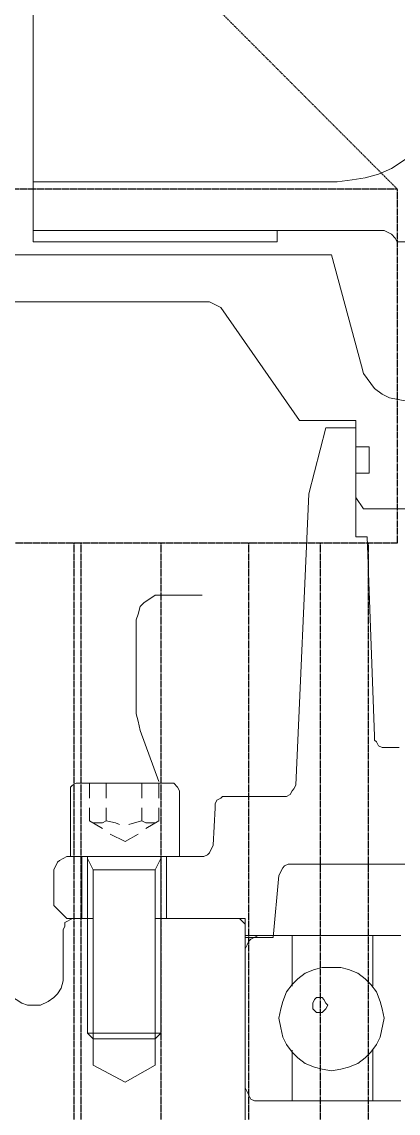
# Model space of a CAD drawing. Extents: x -3873 to 164127, y 7129 to 96529.
# Drawn here: x 59627.2 to 59723.2, y 32114.5 to 32392.2 of the extents above; entities that cross this region are included whole.
import ezdxf

# ---------------------------------------------------------------- set-up
doc = ezdxf.new("R2010")
doc.units = 0
doc.linetypes.add('DASHED', pattern=[0.2068, 0.1655, -0.0413])
doc.layers.get('0').update_dxf_attribs({"linetype": 'CONTINUOUS'})
doc.layers.add('LAYOUT-KROMEKA', color=1, linetype='CONTINUOUS')

# ---------------------------------------------------------------- blocks, each defined once
blk = doc.blocks.new('bwk 5000-ust')
at = {"color": 1, "lineweight": 5}
for points in [[(-653.89, 83.23), (-653.89, 83.23), (-653.89, 196.12), (-653.89, 196.12)], [(-641.93, 94.71), (-641.93, 94.71), (-641.93, 150.68), (-641.93, 150.68)], [(-767.26, 139.68), (-767.26, 139.68), (-657.24, 139.68), (-657.24, 139.68)], [(-672.54, 139.68), (-672.54, 139.68), (-672.54, 62.18), (-672.54, 62.18)], [(-660.11, 51.18), (-660.11, 51.18), (-660.11, 139.68), (-660.11, 139.68)], [(-657.24, 139.68), (-657.24, 139.68), (-657.24, 77.49), (-657.24, 77.49)], [(-497.47, 134.41), (-497.47, 134.41), (-488.38, 134.41), (-488.38, 134.41)], [(-488.38, 134.41), (-488.38, 134.41), (-485.04, 131.06), (-485.04, 131.06)], [(-485.04, 131.06), (-485.04, 131.06), (-485.04, 127.24), (-485.04, 127.24)], [(-482.17, 132.02), (-482.17, 132.02), (-470.69, 132.02), (-470.69, 132.02)], [(-519.48, 103.8), (-519.48, 103.8), (-519.48, 128.67), (-519.48, 128.67)], [(-500.82, 130.11), (-500.82, 130.11), (-500.82, 102.36), (-500.82, 102.36)], [(-485.04, 128.67), (-485.04, 128.67), (-485.04, 124.37), (-485.04, 124.37)], [(-519.48, 125.32), (-519.48, 125.32), (-515.65, 125.32), (-515.65, 125.32)], [(-513.26, 125.32), (-513.26, 125.32), (-509.91, 125.32), (-509.91, 125.32)], [(-509.91, 125.32), (-509.91, 125.32), (-508, 121.98), (-508, 121.98)], [(-500.82, 127.24), (-500.82, 127.24), (-485.04, 127.24), (-485.04, 127.24)], [(-500.82, 125.8), (-500.82, 125.8), (-455.86, 125.8), (-455.86, 125.8)], [(-497.47, 124.37), (-497.47, 124.37), (-500.34, 125.8), (-500.34, 125.8)], [(-455.86, 107.15), (-455.86, 107.15), (-455.86, 125.8), (-455.86, 125.8)], [(-455.86, 125.8), (-455.86, 125.8), (-454.42, 124.37), (-454.42, 124.37)], [(-485.04, 124.37), (-485.04, 124.37), (-447.73, 124.37), (-447.73, 124.37)], [(-454.42, 124.37), (-454.42, 124.37), (-454.42, 108.58), (-454.42, 108.58)], [(-443.42, 116.24), (-443.42, 116.24), (-447.73, 124.37), (-447.73, 124.37)], [(-519.48, 121.02), (-519.48, 121.02), (-515.65, 121.02), (-515.65, 121.02)], [(-513.26, 121.02), (-513.26, 121.02), (-509.91, 121.02), (-509.91, 121.02)], [(-506.56, 120.06), (-506.56, 120.06), (-504.65, 116.24), (-504.65, 116.24)], [(-506.56, 112.89), (-506.56, 112.89), (-504.65, 116.24), (-504.65, 116.24)], [(-443.42, 116.24), (-443.42, 116.24), (-447.73, 108.58), (-447.73, 108.58)], [(-537.17, 113.37), (-537.17, 113.37), (-561.09, 113.37), (-561.09, 113.37)], [(-532.87, 112.41), (-532.87, 112.41), (-519.95, 107.63), (-519.95, 107.63)], [(-519.48, 111.93), (-519.48, 111.93), (-515.65, 111.93), (-515.65, 111.93)], [(-513.26, 111.93), (-513.26, 111.93), (-509.91, 111.93), (-509.91, 111.93)], [(-509.91, 107.63), (-509.91, 107.63), (-508, 110.97), (-508, 110.97)], [(-497.47, 108.58), (-497.47, 108.58), (-500.34, 107.15), (-500.34, 107.15)], [(-485.04, 108.58), (-485.04, 108.58), (-447.73, 108.58), (-447.73, 108.58)], [(-485.04, 108.58), (-485.04, 108.58), (-485.04, 85.62), (-485.04, 85.62)], [(-454.42, 108.58), (-454.42, 108.58), (-455.86, 107.15), (-455.86, 107.15)], [(-653.89, 106.67), (-653.89, 106.67), (-653.89, 63.62), (-653.89, 63.62)], [(-567.31, 96.62), (-567.31, 96.62), (-567.31, 107.15), (-567.31, 107.15)], [(-519.48, 107.63), (-519.48, 107.63), (-515.65, 107.63), (-515.65, 107.63)], [(-513.26, 107.63), (-513.26, 107.63), (-509.91, 107.63), (-509.91, 107.63)], [(-455.86, 107.15), (-455.86, 107.15), (-500.82, 107.15), (-500.82, 107.15)], [(-500.82, 105.71), (-500.82, 105.71), (-485.04, 105.71), (-485.04, 105.71)], [(-500.82, 97.1), (-500.82, 97.1), (-500.82, 105.71), (-500.82, 105.71)], [(-485.04, 105.71), (-485.04, 105.71), (-485.04, 85.62), (-485.04, 85.62)], [(-500.82, 102.36), (-500.82, 102.36), (-517.56, 102.36), (-517.56, 102.36)], [(-640.5, 91.84), (-640.5, 91.84), (-641.93, 94.71), (-641.93, 94.71)], [(-640.5, 91.84), (-640.5, 91.84), (-611.8, 71.75), (-611.8, 71.75)], [(-513.26, 93.28), (-513.26, 93.28), (-503.69, 93.75), (-503.69, 93.75)], [(-516.13, 76.06), (-516.13, 76.06), (-516.13, 90.41), (-516.13, 90.41)], [(-483.6, 85.62), (-483.6, 85.62), (-485.04, 87.06), (-485.04, 87.06)], [(-432.42, 85.62), (-432.42, 85.62), (-485.04, 85.62), (-485.04, 85.62)], [(-480.25, 85.62), (-480.25, 85.62), (-485.04, 85.62), (-485.04, 85.62)], [(-480.73, 85.62), (-480.73, 85.62), (-480.73, 53.1), (-480.73, 53.1)], [(-441.99, 85.62), (-441.99, 85.62), (-480.73, 85.62), (-480.73, 85.62)], [(-480.25, 85.62), (-480.25, 85.62), (-480.25, 78.45), (-480.25, 78.45)], [(-480.73, 82.27), (-480.73, 82.27), (-480.73, 78.45), (-480.73, 78.45)], [(-438.64, 78.45), (-438.64, 78.45), (-438.64, 82.27), (-438.64, 82.27)], [(-496.04, 77.01), (-496.04, 77.01), (-480.25, 78.45), (-480.25, 78.45)], [(-480.73, 78.45), (-480.73, 78.45), (-480.73, 73.66), (-480.73, 73.66)], [(-438.64, 73.66), (-438.64, 73.66), (-438.64, 78.45), (-438.64, 78.45)], [(-660.11, 77.49), (-660.11, 77.49), (-657.24, 77.49), (-657.24, 77.49)], [(-519, 72.71), (-519, 72.71), (-593.14, 69.36), (-593.14, 69.36)], [(-498.91, 35.88), (-498.91, 35.88), (-498.91, 73.66), (-498.91, 73.66)], [(-467.82, 73.66), (-467.82, 73.66), (-480.73, 73.66), (-480.73, 73.66)], [(-438.64, 73.66), (-438.64, 73.66), (-451.55, 73.66), (-451.55, 73.66)], [(-438.64, 53.1), (-438.64, 53.1), (-438.64, 73.66), (-438.64, 73.66)], [(-611.8, 57.4), (-611.8, 57.4), (-611.8, 71.75), (-611.8, 71.75)], [(-609.88, 65.05), (-609.88, 65.05), (-593.14, 69.36), (-593.14, 69.36)], [(-609.88, 57.4), (-609.88, 57.4), (-609.88, 65.05), (-609.88, 65.05)], [(-625.67, 55.97), (-625.67, 55.97), (-653.89, 63.62), (-653.89, 63.62)], [(-611.8, 57.4), (-611.8, 57.4), (-605.1, 57.4), (-605.1, 57.4)], [(-605.1, 57.4), (-605.1, 57.4), (-605.1, 54.05), (-605.1, 54.05)], [(-582.14, 57.4), (-582.14, 57.4), (-605.1, 57.4), (-605.1, 57.4)], [(-598.4, 54.05), (-598.4, 54.05), (-598.4, 57.4), (-598.4, 57.4)], [(-594.1, 57.4), (-594.1, 57.4), (-592.18, 57.4), (-592.18, 57.4)], [(-592.18, 57.4), (-592.18, 57.4), (-589.31, 55.49), (-589.31, 55.49)], [(-582.14, 57.4), (-582.14, 57.4), (-582.14, 54.53), (-582.14, 54.53)], [(-605.1, 54.05), (-605.1, 54.05), (-598.4, 54.05), (-598.4, 54.05)], [(-589.31, 33.96), (-589.31, 33.96), (-589.31, 55.49), (-589.31, 55.49)], [(-582.14, 54.53), (-582.14, 54.53), (-531.43, 52.62), (-531.43, 52.62)], [(-480.73, 53.1), (-480.73, 53.1), (-480.73, 45.92), (-480.73, 45.92)], [(-467.82, 53.1), (-467.82, 53.1), (-480.73, 53.1), (-480.73, 53.1)], [(-438.64, 53.1), (-438.64, 53.1), (-451.55, 53.1), (-451.55, 53.1)], [(-438.64, 45.92), (-438.64, 45.92), (-438.64, 53.1), (-438.64, 53.1)], [(-528.56, 49.75), (-528.56, 49.75), (-528.56, 46.4), (-528.56, 46.4)], [(-657.24, 29.18), (-657.24, 29.18), (-657.24, 46.88), (-657.24, 46.88)]]:
    blk.add_open_spline(points, degree=3, dxfattribs=at)
for points, knots in [([(-465.42, 145.42), (-465.42, 145.42), (-463.51, 142.55), (-463.51, 142.55), (-463.51, 142.55), (-463.03, 141.11), (-463.03, 141.11), (-463.03, 141.11), (-463.03, 137.76), (-463.03, 137.76), (-463.03, 137.76), (-463.99, 135.85), (-463.99, 135.85)], [0, 0, 0, 0, 1, 1, 1, 2, 2, 2, 3, 3, 3, 4, 4, 4, 4]), ([(-500.82, 131.06), (-500.82, 131.06), (-499.86, 132.98), (-499.86, 132.98), (-499.86, 132.98), (-499.39, 133.46), (-499.39, 133.46), (-499.39, 133.46), (-497.47, 134.41), (-497.47, 134.41)], [0, 0, 0, 0, 1, 1, 1, 2, 2, 2, 3, 3, 3, 3]), ([(-463.99, 135.85), (-463.99, 135.85), (-464.95, 134.41), (-464.95, 134.41), (-464.95, 134.41), (-465.9, 133.46), (-465.9, 133.46), (-465.9, 133.46), (-467.34, 132.5), (-467.34, 132.5), (-467.34, 132.5), (-469.25, 132.02), (-469.25, 132.02), (-469.25, 132.02), (-470.69, 132.02), (-470.69, 132.02)], [0, 0, 0, 0, 1, 1, 1, 2, 2, 2, 3, 3, 3, 4, 4, 4, 5, 5, 5, 5]), ([(-500.82, 105.71), (-500.82, 105.71), (-500.82, 127.24), (-500.82, 127.24), (-500.82, 127.24), (-500.82, 131.06), (-500.82, 131.06)], [0, 0, 0, 0, 1, 1, 1, 2, 2, 2, 2]), ([(-485.04, 128.67), (-485.04, 128.67), (-485.04, 129.63), (-485.04, 129.63), (-485.04, 129.63), (-484.08, 131.54), (-484.08, 131.54), (-484.08, 131.54), (-483.12, 131.54), (-483.12, 131.54), (-483.12, 131.54), (-482.17, 132.02), (-482.17, 132.02)], [0, 0, 0, 0, 1, 1, 1, 2, 2, 2, 3, 3, 3, 4, 4, 4, 4]), ([(-519.48, 128.67), (-519.48, 128.67), (-519, 129.63), (-519, 129.63), (-519, 129.63), (-518.52, 130.11), (-518.52, 130.11), (-518.52, 130.11), (-500.82, 130.11), (-500.82, 130.11)], [0, 0, 0, 0, 1, 1, 1, 2, 2, 2, 3, 3, 3, 3]), ([(-509.91, 125.32), (-509.91, 125.32), (-509.43, 124.37), (-509.43, 124.37), (-509.43, 124.37), (-509.43, 121.98), (-509.43, 121.98), (-509.43, 121.98), (-509.91, 121.02), (-509.91, 121.02)], [0, 0, 0, 0, 1, 1, 1, 2, 2, 2, 3, 3, 3, 3]), ([(-454.42, 124.37), (-454.42, 124.37), (-497.47, 124.37), (-497.47, 124.37), (-497.47, 124.37), (-497.47, 108.58), (-497.47, 108.58), (-497.47, 108.58), (-454.42, 108.58), (-454.42, 108.58)], [0, 0, 0, 0, 1, 1, 1, 2, 2, 2, 3, 3, 3, 3]), ([(-509.91, 121.02), (-509.91, 121.02), (-509.43, 118.63), (-509.43, 118.63), (-509.43, 118.63), (-508.95, 117.67), (-508.95, 117.67)], [0, 0, 0, 0, 1, 1, 1, 2, 2, 2, 2]), ([(-508.95, 115.28), (-508.95, 115.28), (-509.43, 113.84), (-509.43, 113.84), (-509.43, 113.84), (-509.91, 111.93), (-509.91, 111.93)], [0, 0, 0, 0, 1, 1, 1, 2, 2, 2, 2]), ([(-567.31, 107.15), (-567.31, 107.15), (-567.31, 108.58), (-567.31, 108.58), (-567.31, 108.58), (-565.4, 111.45), (-565.4, 111.45), (-565.4, 111.45), (-564.44, 112.41), (-564.44, 112.41), (-564.44, 112.41), (-562.53, 112.89), (-562.53, 112.89), (-562.53, 112.89), (-561.09, 113.37), (-561.09, 113.37)], [0, 0, 0, 0, 1, 1, 1, 2, 2, 2, 3, 3, 3, 4, 4, 4, 5, 5, 5, 5]), ([(-537.17, 113.37), (-537.17, 113.37), (-535.26, 112.89), (-535.26, 112.89), (-535.26, 112.89), (-532.87, 112.41), (-532.87, 112.41)], [0, 0, 0, 0, 1, 1, 1, 2, 2, 2, 2]), ([(-509.91, 111.93), (-509.91, 111.93), (-509.43, 110.97), (-509.43, 110.97), (-509.43, 110.97), (-509.43, 108.58), (-509.43, 108.58), (-509.43, 108.58), (-509.91, 107.63), (-509.91, 107.63)], [0, 0, 0, 0, 1, 1, 1, 2, 2, 2, 3, 3, 3, 3]), ([(-517.56, 102.36), (-517.56, 102.36), (-518.52, 102.84), (-518.52, 102.84), (-518.52, 102.84), (-519.48, 103.8), (-519.48, 103.8)], [0, 0, 0, 0, 1, 1, 1, 2, 2, 2, 2]), ([(-500.82, 97.1), (-500.82, 97.1), (-500.82, 96.15), (-500.82, 96.15), (-500.82, 96.15), (-501.3, 95.19), (-501.3, 95.19), (-501.3, 95.19), (-501.78, 94.71), (-501.78, 94.71), (-501.78, 94.71), (-503.69, 93.75), (-503.69, 93.75)], [0, 0, 0, 0, 1, 1, 1, 2, 2, 2, 3, 3, 3, 4, 4, 4, 4]), ([(-516.13, 90.41), (-516.13, 90.41), (-516.13, 91.36), (-516.13, 91.36), (-516.13, 91.36), (-515.65, 91.84), (-515.65, 91.84), (-515.65, 91.84), (-515.17, 92.8), (-515.17, 92.8), (-515.17, 92.8), (-514.21, 93.28), (-514.21, 93.28), (-514.21, 93.28), (-513.26, 93.28), (-513.26, 93.28)], [0, 0, 0, 0, 1, 1, 1, 2, 2, 2, 3, 3, 3, 4, 4, 4, 5, 5, 5, 5]), ([(-480.73, 82.27), (-480.73, 82.27), (-479.77, 84.19), (-479.77, 84.19), (-479.77, 84.19), (-479.3, 84.67), (-479.3, 84.67), (-479.3, 84.67), (-478.34, 85.14), (-478.34, 85.14), (-478.34, 85.14), (-477.38, 85.62), (-477.38, 85.62)], [0, 0, 0, 0, 1, 1, 1, 2, 2, 2, 3, 3, 3, 4, 4, 4, 4]), ([(-441.99, 85.62), (-441.99, 85.62), (-439.12, 84.19), (-439.12, 84.19), (-439.12, 84.19), (-438.64, 83.23), (-438.64, 83.23), (-438.64, 83.23), (-438.64, 82.27), (-438.64, 82.27)], [0, 0, 0, 0, 1, 1, 1, 2, 2, 2, 3, 3, 3, 3]), ([(-516.13, 76.06), (-516.13, 76.06), (-516.13, 75.1), (-516.13, 75.1), (-516.13, 75.1), (-516.61, 74.14), (-516.61, 74.14), (-516.61, 74.14), (-517.56, 73.66), (-517.56, 73.66), (-517.56, 73.66), (-518.04, 73.19), (-518.04, 73.19), (-518.04, 73.19), (-519, 72.71), (-519, 72.71)], [0, 0, 0, 0, 1, 1, 1, 2, 2, 2, 3, 3, 3, 4, 4, 4, 5, 5, 5, 5]), ([(-498.91, 73.66), (-498.91, 73.66), (-498.91, 74.62), (-498.91, 74.62), (-498.91, 74.62), (-498.43, 75.58), (-498.43, 75.58), (-498.43, 75.58), (-497.95, 76.06), (-497.95, 76.06), (-497.95, 76.06), (-496.04, 77.01), (-496.04, 77.01)], [0, 0, 0, 0, 1, 1, 1, 2, 2, 2, 3, 3, 3, 4, 4, 4, 4]), ([(-498.91, 73.66), (-498.91, 73.66), (-498.91, 74.62), (-498.91, 74.62), (-498.91, 74.62), (-498.43, 75.58), (-498.43, 75.58), (-498.43, 75.58), (-497.95, 76.06), (-497.95, 76.06), (-497.95, 76.06), (-496.04, 77.01), (-496.04, 77.01)], [0, 0, 0, 0, 1, 1, 1, 2, 2, 2, 3, 3, 3, 4, 4, 4, 4]), ([(-472.6, 63.62), (-472.6, 63.62), (-472.6, 66.01), (-472.6, 66.01), (-472.6, 66.01), (-472.12, 67.92), (-472.12, 67.92), (-472.12, 67.92), (-471.16, 70.32), (-471.16, 70.32), (-471.16, 70.32), (-469.73, 72.23), (-469.73, 72.23), (-469.73, 72.23), (-468.29, 73.66), (-468.29, 73.66), (-468.29, 73.66), (-466.38, 75.1), (-466.38, 75.1), (-466.38, 75.1), (-463.99, 76.06), (-463.99, 76.06), (-463.99, 76.06), (-462.08, 76.53), (-462.08, 76.53), (-462.08, 76.53), (-459.68, 77.01), (-459.68, 77.01), (-459.68, 77.01), (-457.29, 76.53), (-457.29, 76.53), (-457.29, 76.53), (-454.9, 76.06), (-454.9, 76.06), (-454.9, 76.06), (-452.99, 75.1), (-452.99, 75.1), (-452.99, 75.1), (-451.07, 73.66), (-451.07, 73.66), (-451.07, 73.66), (-449.64, 72.23), (-449.64, 72.23), (-449.64, 72.23), (-448.2, 70.32), (-448.2, 70.32), (-448.2, 70.32), (-447.25, 67.92), (-447.25, 67.92), (-447.25, 67.92), (-446.77, 66.01), (-446.77, 66.01), (-446.77, 66.01), (-446.29, 63.62), (-446.29, 63.62), (-446.29, 63.62), (-446.77, 61.23), (-446.77, 61.23), (-446.77, 61.23), (-447.25, 59.31), (-447.25, 59.31), (-447.25, 59.31), (-448.2, 56.92), (-448.2, 56.92), (-448.2, 56.92), (-449.64, 55.01), (-449.64, 55.01), (-449.64, 55.01), (-451.07, 53.57), (-451.07, 53.57), (-451.07, 53.57), (-452.99, 52.14), (-452.99, 52.14), (-452.99, 52.14), (-454.9, 51.18), (-454.9, 51.18), (-454.9, 51.18), (-459.68, 50.23), (-459.68, 50.23), (-459.68, 50.23), (-462.08, 50.7), (-462.08, 50.7), (-462.08, 50.7), (-463.99, 51.18), (-463.99, 51.18), (-463.99, 51.18), (-466.38, 52.14), (-466.38, 52.14), (-466.38, 52.14), (-468.29, 53.57), (-468.29, 53.57), (-468.29, 53.57), (-469.73, 55.01), (-469.73, 55.01), (-469.73, 55.01), (-471.16, 56.92), (-471.16, 56.92), (-471.16, 56.92), (-472.12, 59.31), (-472.12, 59.31), (-472.12, 59.31), (-472.6, 61.23), (-472.6, 61.23), (-472.6, 61.23), (-472.6, 63.62), (-472.6, 63.62)], [0, 0, 0, 0, 1, 1, 1, 2, 2, 2, 3, 3, 3, 4, 4, 4, 5, 5, 5, 6, 6, 6, 7, 7, 7, 8, 8, 8, 9, 9, 9, 10, 10, 10, 11, 11, 11, 12, 12, 12, 13, 13, 13, 14, 14, 14, 15, 15, 15, 16, 16, 16, 17, 17, 17, 18, 18, 18, 19, 19, 19, 20, 20, 20, 21, 21, 21, 22, 22, 22, 23, 23, 23, 24, 24, 24, 25, 25, 25, 26, 26, 26, 27, 27, 27, 28, 28, 28, 29, 29, 29, 30, 30, 30, 31, 31, 31, 32, 32, 32, 33, 33, 33, 34, 34, 34, 35, 35, 35, 35]), ([(-464.95, 66.49), (-464.95, 66.49), (-464.95, 67.45), (-464.95, 67.45), (-464.95, 67.45), (-464.47, 67.92), (-464.47, 67.92), (-464.47, 67.92), (-463.51, 68.4), (-463.51, 68.4), (-463.51, 68.4), (-462.08, 68.4), (-462.08, 68.4), (-462.08, 68.4), (-461.12, 67.45), (-461.12, 67.45), (-461.12, 67.45), (-461.12, 66.01), (-461.12, 66.01), (-461.12, 66.01), (-462.08, 65.05), (-462.08, 65.05), (-462.08, 65.05), (-463.03, 64.58), (-463.03, 64.58), (-463.03, 64.58), (-463.51, 65.05), (-463.51, 65.05), (-463.51, 65.05), (-464.47, 65.53), (-464.47, 65.53), (-464.47, 65.53), (-464.95, 66.01), (-464.95, 66.01), (-464.95, 66.01), (-464.95, 66.49), (-464.95, 66.49)], [0, 0, 0, 0, 1, 1, 1, 2, 2, 2, 3, 3, 3, 4, 4, 4, 5, 5, 5, 6, 6, 6, 7, 7, 7, 8, 8, 8, 9, 9, 9, 10, 10, 10, 11, 11, 11, 12, 12, 12, 12]), ([(-672.54, 62.18), (-672.54, 62.18), (-673.02, 58.36), (-673.02, 58.36), (-673.02, 58.36), (-673.5, 55.01), (-673.5, 55.01), (-673.5, 55.01), (-674.46, 51.66), (-674.46, 51.66), (-674.46, 51.66), (-675.89, 48.31), (-675.89, 48.31), (-675.89, 48.31), (-679.72, 42.57), (-679.72, 42.57), (-679.72, 42.57), (-682.11, 39.7), (-682.11, 39.7), (-682.11, 39.7), (-684.98, 37.79), (-684.98, 37.79), (-684.98, 37.79), (-687.85, 35.4), (-687.85, 35.4), (-687.85, 35.4), (-690.72, 33.96), (-690.72, 33.96), (-690.72, 33.96), (-694.07, 32.53), (-694.07, 32.53), (-694.07, 32.53), (-697.42, 31.57), (-697.42, 31.57), (-697.42, 31.57), (-701.25, 31.09), (-701.25, 31.09)], [0, 0, 0, 0, 1, 1, 1, 2, 2, 2, 3, 3, 3, 4, 4, 4, 5, 5, 5, 6, 6, 6, 7, 7, 7, 8, 8, 8, 9, 9, 9, 10, 10, 10, 11, 11, 11, 12, 12, 12, 12]), ([(-625.67, 55.97), (-625.67, 55.97), (-623.75, 55.49), (-623.75, 55.49), (-623.75, 55.49), (-619.93, 52.62), (-619.93, 52.62), (-619.93, 52.62), (-618.49, 50.7), (-618.49, 50.7), (-618.49, 50.7), (-617.54, 48.79), (-617.54, 48.79), (-617.54, 48.79), (-616.58, 44.01), (-616.58, 44.01)], [0, 0, 0, 0, 1, 1, 1, 2, 2, 2, 3, 3, 3, 4, 4, 4, 5, 5, 5, 5]), ([(-657.24, 46.88), (-657.24, 46.88), (-658.19, 47.36), (-658.19, 47.36), (-658.19, 47.36), (-659.15, 48.31), (-659.15, 48.31), (-659.15, 48.31), (-660.11, 50.23), (-660.11, 50.23), (-660.11, 50.23), (-660.11, 51.18), (-660.11, 51.18)], [0, 0, 0, 0, 1, 1, 1, 2, 2, 2, 3, 3, 3, 4, 4, 4, 4]), ([(-531.43, 52.62), (-531.43, 52.62), (-530.48, 52.62), (-530.48, 52.62), (-530.48, 52.62), (-530, 52.14), (-530, 52.14), (-530, 52.14), (-529.04, 51.66), (-529.04, 51.66), (-529.04, 51.66), (-528.56, 50.7), (-528.56, 50.7), (-528.56, 50.7), (-528.56, 49.75), (-528.56, 49.75)], [0, 0, 0, 0, 1, 1, 1, 2, 2, 2, 3, 3, 3, 4, 4, 4, 5, 5, 5, 5])]:
    blk.add_open_spline(points, degree=3, knots=knots, dxfattribs=at)
blk = doc.blocks.new('AP-56 ARTIK POMPASI')
at = {"layer": 'LAYOUT-KROMEKA', "linetype": 'DASHED'}
for p, q in [((-129.29, 626.45), (-129.29, 963.95)), ((-108.97, 626.45), (-108.97, 963.95)), ((-86.61, 626.45), (-86.61, 963.95)), ((-68.32, 626.45), (-68.32, 963.95)), ((-56.13, 626.45), (-56.13, 963.95)), ((-131.13, 626.45), (-131.13, 785.45)), ((-213.63, 626.45), (-48.63, 626.45)), ((-213.63, 626.45), (-131.13, 626.45)), ((-48.63, 626.45), (-48.63, 536.45)), ((-48.63, 536.45), (-213.63, 536.45)), ((-48.63, 536.45), (-93.63, 491.45))]:
    blk.add_line(p, q, dxfattribs=at)
at = {"layer": 'LAYOUT-KROMEKA', "ltscale": 10, "rotation": 90}
blk.add_blockref('bwk 5000-ust', (-1.82, 1207.07), dxfattribs=at)

msp = doc.modelspace()

# ---------------------------------------------------------------- block references
at = {"layer": 'LAYOUT-KROMEKA', "color": 7, "ltscale": 50, "xscale": -1, "rotation": 180}
msp.add_blockref('AP-56 ARTIK POMPASI', (59771.59, 32886.08), dxfattribs=at)

doc.saveas('drawing.dxf')
